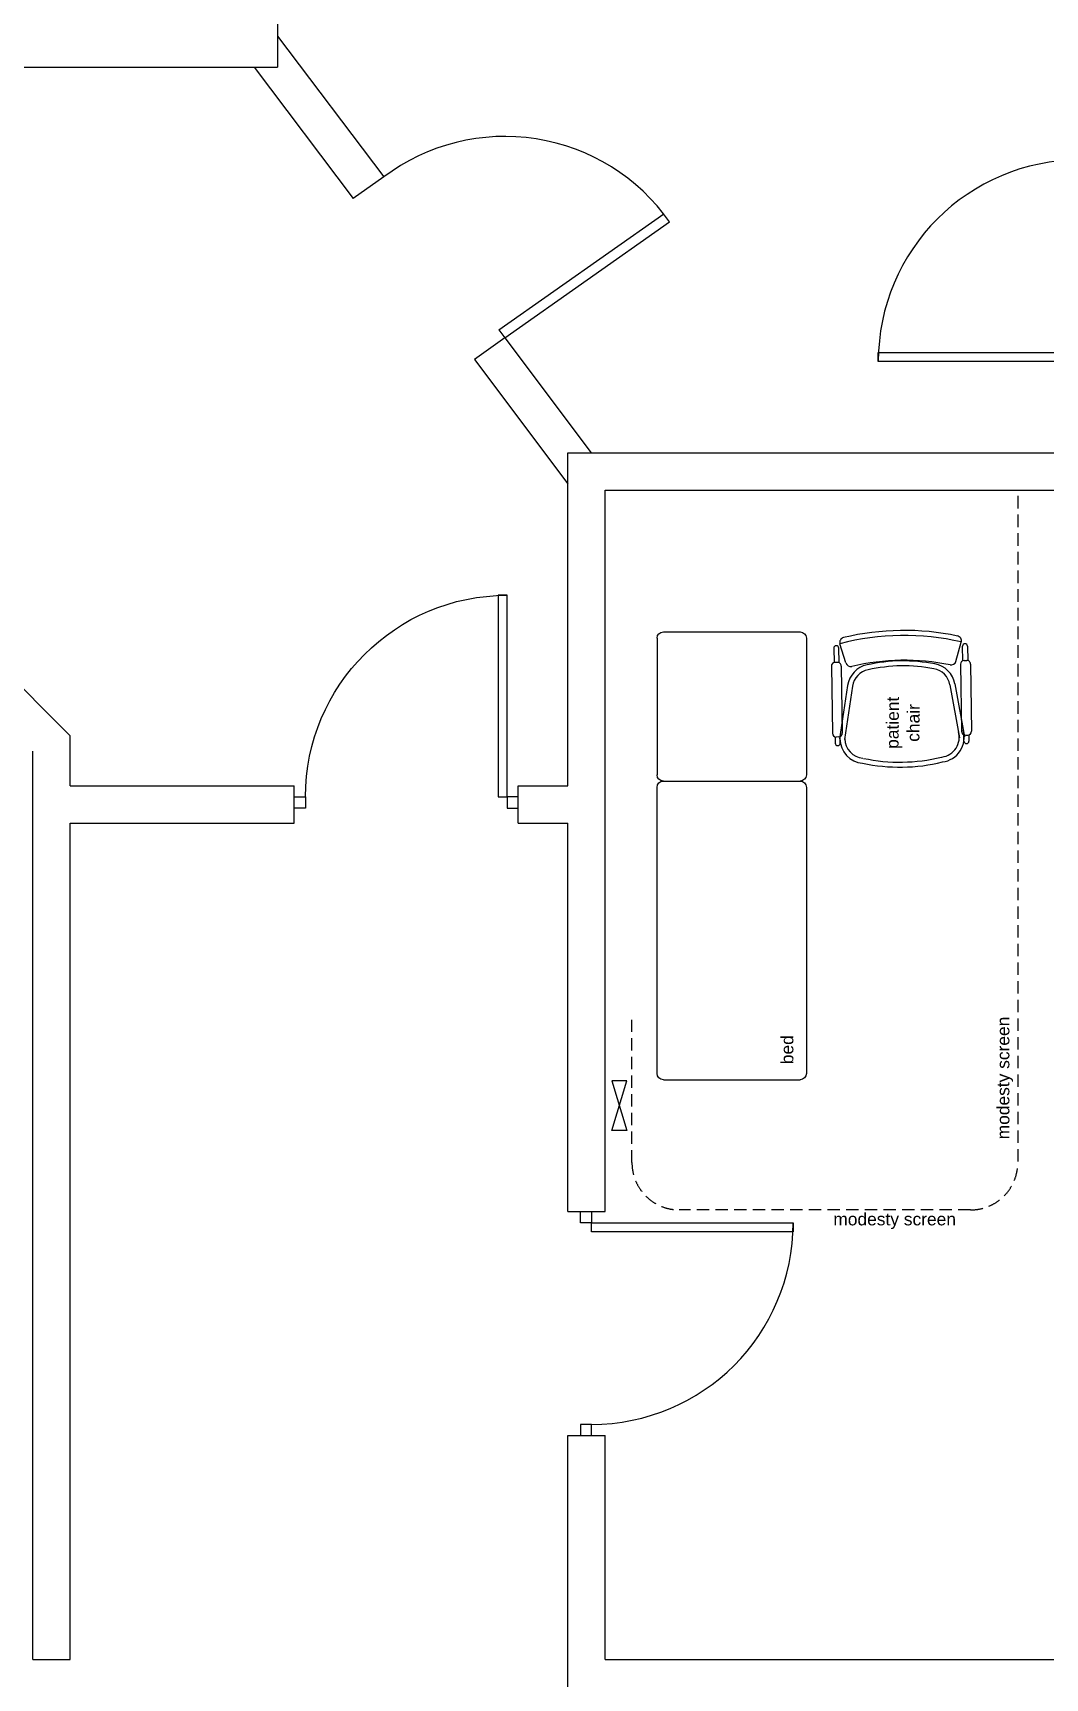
# Model space of a CAD drawing. Extents: x -211487 to 129179, y -113885 to 115281.
# Drawn here: x -8025 to -3957, y -96090 to -89477 of the extents above; entities that cross this region are included whole.
import ezdxf

# ---------------------------------------------------------------- set-up
doc = ezdxf.new("R2010")
doc.units = 0
doc.linetypes.add('HIDDEN', pattern=[0.375, 0.25, -0.125])
doc.layers.get('0').update_dxf_attribs({"linetype": 'CONTINUOUS'})
for name, color, linetype in [('00 Furniture and Equp', 7, 'CONTINUOUS'), ('00 Furniture Txt', 7, 'CONTINUOUS'), ('02 BedScreensOFF', 7, 'CONTINUOUS'), ('BLD-PART', 7, 'CONTINUOUS'), ('DOOR', 7, 'CONTINUOUS')]:
    doc.layers.add(name, color=color, linetype=linetype)
doc.styles.add('Notes_1-50', font='stylu.ttf', dxfattribs={"height": 90})

# ---------------------------------------------------------------- blocks, each defined once
blk = doc.blocks.new('DOORX')
for p, q in [((0.05, 0), (0.05, 0.9)), ((0.05, 0.9), (0.09, 0.9)), ((0.09, 0.9), (0.09, 0)), ((0, 0), (0.05, 0)), ((0.09, 0), (0.05, 0)), ((0.05, 0), (0.05, -0.05)), ((0.05, -0.05), (0, -0.05)), ((0.95, 0), (0.95, -0.05)), ((1, 0), (0.95, 0)), ((0.95, -0.05), (1, -0.05))]:
    blk.add_line(p, q)
blk.add_arc((0.05, 0), 0.9, 0, 90)
blk = doc.blocks.new('STANDARD')
blk.add_blockref('DOORX', (0.5366, 0.2561))
blk = doc.blocks.new('A$C0AF847DA')
at = {"linetype": 'Continuous'}
for p, q in [((575, 1800), (25, 1800)), ((0, 1775), (0, 1225)), ((600, 1775), (600, 1225)), ((575, 1200), (25, 1200)), ((0, 1175), (0, 25)), ((600, 25), (600, 1175)), ((575, 0), (25, 0))]:
    blk.add_line(p, q, dxfattribs=at)
for centre, start, end in [((25, 1775), 90, 180), ((575, 1775), 0, 90), ((25, 1225), 180, 270), ((25, 1175), 90, 180), ((575, 1225), 270, 0), ((575, 1175), 0, 90), ((25, 25), 180, 270), ((575, 25), 270, 0)]:
    blk.add_arc(centre, 25, start, end, dxfattribs=at)

msp = doc.modelspace()

# ---------------------------------------------------------------- linework, layer by layer
at = {"layer": '00 Furniture and Equp'}
for p, q in [((-4806.4, -91950.4), (-4805.5, -92008)), ((-4796.6, -91940.3), (-4796.6, -91940.3)), ((-4785.5, -92008.3), (-4786.4, -91950.1)), ((-4757.7, -92009.8), (-4781.7, -91933.3)), ((-4316, -92003.5), (-4294.3, -91926.3)), ((-4288.2, -92000.9), (-4289, -91942.6)), ((-4279.2, -91932.5), (-4279.2, -91932.5)), ((-4269, -91942.3), (-4268.2, -91999.9)), ((-4816.3, -92022.6), (-4812.2, -92292.5)), ((-4791.5, -92007.2), (-4801.5, -92007.3)), ((-4776.3, -92022), (-4772.2, -92291.9)), ((-4297, -92014.7), (-4292.9, -92284.7)), ((-4282.2, -91999.5), (-4272.2, -91999.4)), ((-4257, -92014.1), (-4252.9, -92284.1)), ((-4751, -92100.4), (-4783, -92314.6)), ((-4731.2, -92103.4), (-4763.3, -92317.5)), ((-4339.6, -92097.5), (-4301.1, -92310.5)), ((-4319.9, -92093.9), (-4281.4, -92307)), ((-4801, -92306.8), (-4800.7, -92332)), ((-4787, -92307.2), (-4797, -92307.3)), ((-4780.7, -92331.7), (-4781.1, -92305.8)), ((-4283.3, -92324.2), (-4283.7, -92298.3)), ((-4277.7, -92299.5), (-4267.7, -92299.3)), ((-4263.7, -92298.7), (-4263.3, -92323.9)), ((-4790.5, -92341.8), (-4790.5, -92341.8)), ((-4273.1, -92334), (-4273.1, -92334))]:
    msp.add_line(p, q, dxfattribs=at)
for centre, radius, start, end in [((-4762.6, -91927.3), 20, 103.55606, 197.38663), ((-4523.9, -92917.3), 1018.3, 76.95338, 104.6814), ((-4523.9, -92917.3), 1038.3, 78.07872, 103.55606), ((-4313.6, -91920.9), 20, 344.34019, 78.07872), ((-4796.4, -91950.3), 10, 90.86341, 180.86341), ((-4796.4, -91950.3), 10, 0.86341, 90.86341), ((-4279, -91942.5), 10, 90.86341, 180.86341), ((-4279, -91942.5), 10, 0.86341, 90.86341), ((-4801.3, -92022.3), 15, 90.86341, 180.86341), ((-4791.3, -92022.2), 15, 0.86341, 90.86341), ((-4738.7, -92003.9), 20, 197.38663, 283.22891), ((-4652.1, -92115.2), 100, 102.03255, 171.49389), ((-4523.9, -92917.3), 918.3, 78.39798, 103.22891), ((-4652.1, -92115.2), 80, 102.03255, 171.49389), ((-4514.2, -92762.2), 761.5, 91.70804, 102.03255), ((-4514.2, -92762.2), 741.5, 91.70804, 102.03255), ((-4536.6, -92762.6), 761.5, 79.69427, 90.01878), ((-4536.6, -92762.6), 741.5, 79.69427, 90.01878), ((-4418.3, -92111.7), 80, 10.23293, 79.69427), ((-4418.3, -92111.7), 100, 10.23293, 79.69427), ((-4335.2, -91998.1), 20, 258.39798, 344.34019), ((-4282, -92014.5), 15, 90.86341, 180.86341), ((-4272, -92014.4), 15, 0.86341, 90.86341), ((-4797.2, -92292.3), 15, 180.86341, 270.86341), ((-4787.2, -92292.2), 15, 270.86341, 0.86341), ((-4382.2, -92308.4), 80, 277.32598, 16.1259), ((-4382.2, -92308.4), 100, 277.32598, 16.1259), ((-4277.9, -92284.5), 15, 180.86341, 270.86341), ((-4267.9, -92284.3), 15, 270.86341, 0.86341), ((-4790.7, -92331.8), 10, 180.86341, 270.86341), ((-4790.7, -92331.8), 10, 270.86341, 0.86341), ((-4682.2, -92313), 100, 180.86341, 265.04567), ((-4682.2, -92313), 80, 180.86341, 265.04567), ((-4273.3, -92324), 10, 180.86341, 270.86341), ((-4273.3, -92324), 10, 270.86341, 0.86341), ((-4541, -91710.1), 718.3, 257.95748, 283.81227), ((-4541, -91710.1), 698.3, 257.95748, 283.81227)]:
    msp.add_arc(centre, radius, start, end, dxfattribs=at)
at = {"layer": '02 BedScreensOFF', "color": 157, "linetype": 'HIDDEN', "ltscale": 200}
for p, q in [((-4067, -91338.5), (-4067, -94018)), ((-5617.6, -94017.8), (-5617.6, -93443.5)), ((-4257, -94208), (-5427.6, -94207.8))]:
    msp.add_line(p, q, dxfattribs=at)
at = {"layer": '02 BedScreensOFF', "color": 157}
for p, q in [((-5638.6, -93689.7), (-5699, -93689.7)), ((-5699, -93689.7), (-5638.6, -93888.5)), ((-5699, -93888.5), (-5638.6, -93689.7)), ((-5638.6, -93888.5), (-5699, -93888.5))]:
    msp.add_line(p, q, dxfattribs=at)
at = {"layer": '02 BedScreensOFF', "color": 157, "linetype": 'HIDDEN', "ltscale": 200}
for centre, start, end in [((-5427.6, -94017.8), 180, 270), ((-4257, -94018), 270, 0)]:
    msp.add_arc(centre, 190, start, end, dxfattribs=at)
at = {"layer": 'BLD-PART'}
for p, q in [((-7041.3, -87614.7), (-7041.3, -89614.7)), ((-7041.3, -89490), (-6615.1, -90056.2)), ((-8810.9, -89614.7), (-7041.3, -89614.7)), ((-7135.1, -89614.7), (-6737.9, -90142.6)), ((-6615.1, -90056.2), (-6737.9, -90142.6)), ((-6128.1, -90703.4), (-6250.8, -90789.9)), ((-6128.1, -90703.4), (-5781, -91164.7)), ((-6250.8, -90789.9), (-5874.8, -91289.5)), ((-5874.8, -91164.7), (-3874.8, -91164.7)), ((-5874.8, -92503.1), (-5874.8, -91164.7)), ((-5724.8, -91314.7), (-124.8, -91314.7)), ((-5724.8, -94214.7), (-5724.8, -91314.7)), ((-8562.7, -91614.7), (-7874.8, -92302.6)), ((-7874.8, -92503.1), (-7874.8, -92302.6)), ((-8024.8, -96014.7), (-8024.8, -92364.7)), ((-7874.8, -92503.1), (-6974.8, -92503.1)), ((-6974.8, -92653.1), (-6974.8, -92503.1)), ((-6074.8, -92653.1), (-6074.8, -92503.1)), ((-6074.8, -92503.1), (-5874.8, -92503.1)), ((-7874.8, -96014.7), (-7874.8, -92653.1)), ((-7874.8, -92653.1), (-6974.8, -92653.1)), ((-6074.8, -92653.1), (-5874.8, -92653.1)), ((-5874.8, -94214.7), (-5874.8, -92653.1)), ((-5874.8, -94214.7), (-5724.8, -94214.7)), ((-5874.8, -97064.7), (-5874.8, -95114.7)), ((-5874.8, -95114.7), (-5724.8, -95114.7)), ((-5724.8, -96014.7), (-5724.8, -95114.7)), ((-8024.8, -96014.7), (-7874.8, -96014.7)), ((-5724.8, -96014.7), (-124.8, -96014.7))]:
    msp.add_line(p, q, dxfattribs=at)
at = {"layer": 'DOOR'}
for p, q in [((-6152.2, -90671.4), (-5489.1, -90204.2)), ((-6128.1, -90703.4), (-5466.1, -90236.9)), ((-6152.2, -90671.4), (-6128.1, -90703.4))]:
    msp.add_line(p, q, dxfattribs=at)
msp.add_arc((-6128.1, -90703.4), 809.9, 35.17248, 126.9625, dxfattribs=at)

# ---------------------------------------------------------------- block references
at = {"layer": '02 BedScreensOFF', "xscale": -1}
msp.add_blockref('A$C0AF847DA', (-4916.4, -93684.7), dxfattribs=at)
at = {"layer": 'DOOR', "xscale": 900, "yscale": 900, "zscale": 900}
for p, rotation in [((-3587.1, -91325.8), 90), ((-6010.3, -93732.1), 270)]:
    msp.add_blockref('Standard', p, dxfattribs=dict(at, rotation=rotation))
at = {"layer": 'DOOR', "xscale": -900, "yscale": 900, "zscale": 900}
msp.add_blockref('Standard', (-5591.6, -92778.3), dxfattribs=at)

# ---------------------------------------------------------------- texts
at = {"layer": '00 Furniture Txt', "ltscale": 10, "insert": (-4598.1, -92549.8), "char_height": 50, "width": 600, "attachment_point": 1, "rotation": 89.45458, "style": 'Notes_1-50'}
msp.add_mtext('\\pxqc;{\\fArial|b0|i0|c0|p34;\\C157;patient \\Pchair}', dxfattribs=at)
at = {"layer": '02 BedScreensOFF', "ltscale": 10, "char_height": 50, "width": 600, "rotation": 90, "style": 'Notes_1-50'}
for s, insert, attachment_point in [('\\pxql;{\\fArial|b0|i0|c0|p34;\\C157;modesty screen}', (-4150.9, -93324.3), 3), ('{\\fArial|b0|i0|c0|p34;\\C157;bed}', (-5019, -93622.4), 1)]:
    msp.add_mtext(s, dxfattribs=dict(at, insert=insert, attachment_point=attachment_point))
at = {"layer": '02 BedScreensOFF', "ltscale": 10, "insert": (-4808.4, -94285.2), "char_height": 50, "width": 600, "attachment_point": 7, "style": 'Notes_1-50'}
msp.add_mtext('\\pxql;{\\fArial|b0|i0|c0|p34;\\C157;modesty screen}', dxfattribs=at)

doc.saveas('drawing.dxf')
